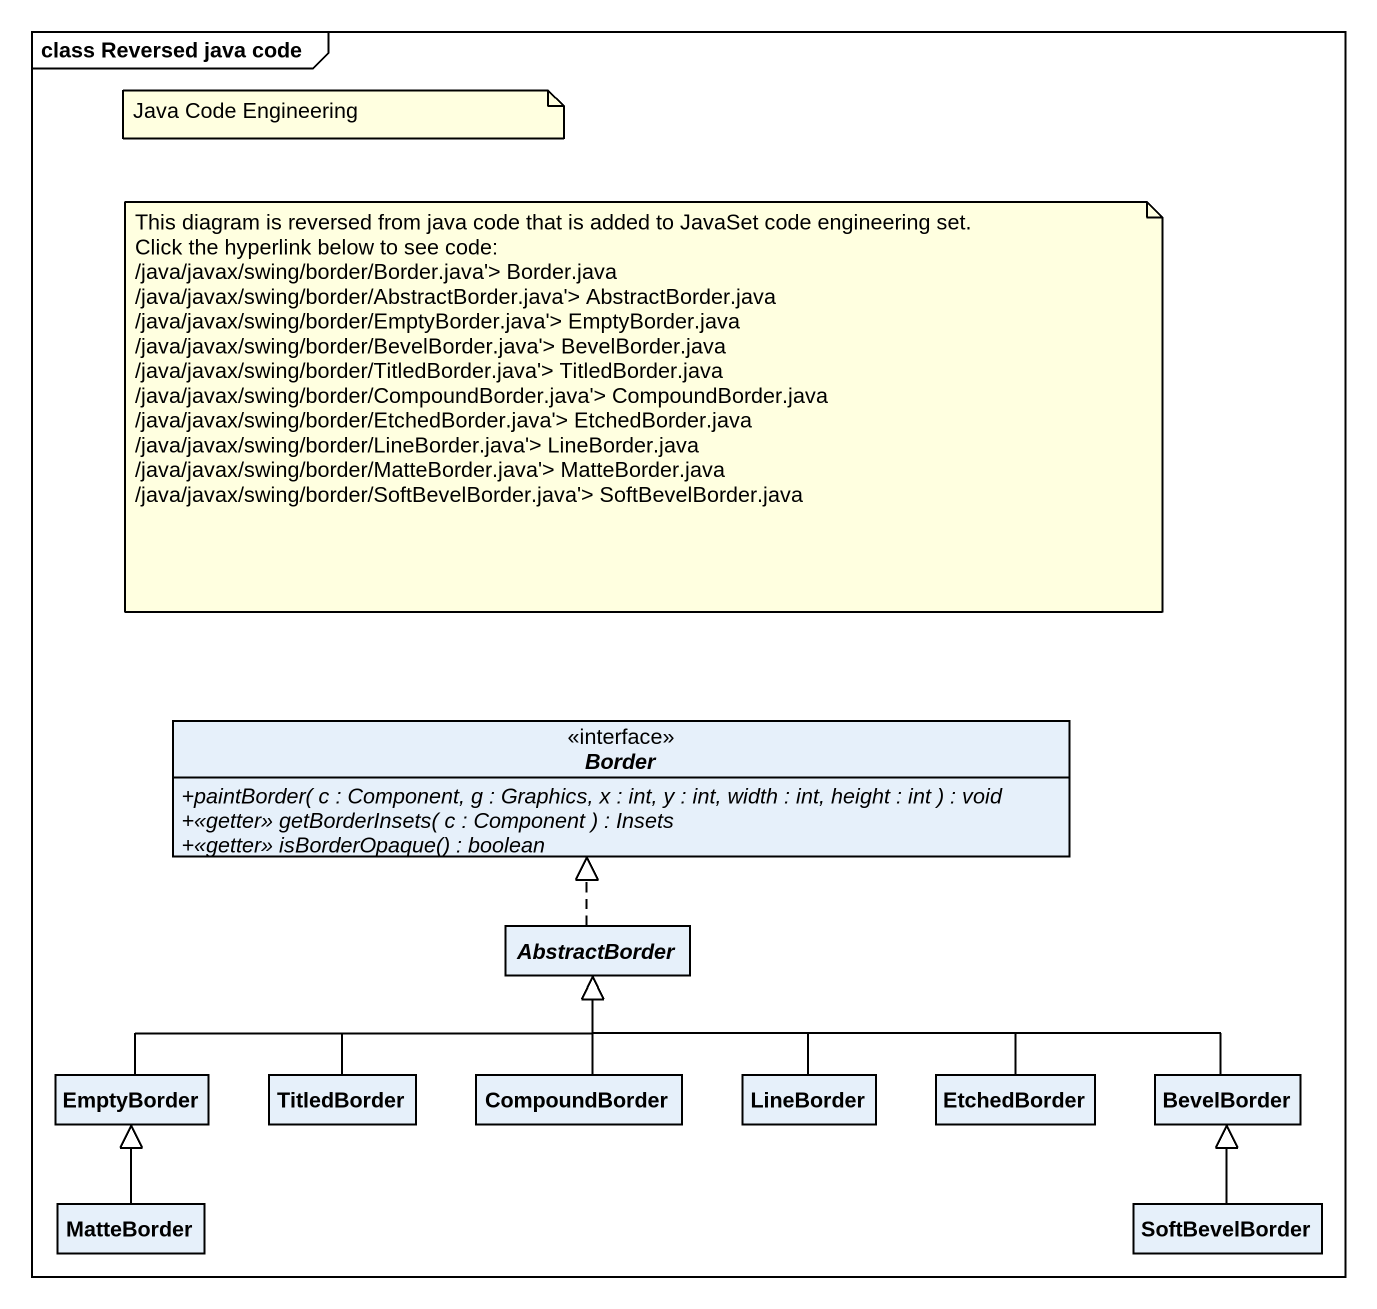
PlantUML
@startuml
mainframe class Reversed java code
hide circle
hide empty members
skinparam classAttributeIconSize 0
interface Border {
  {abstract} +paintBorder( c : Component, g : Graphics, x : int, y : int, width : int, height : int ) : void
  {abstract} +<<getter>> getBorderInsets( c : Component ) : Insets
  {abstract} +<<getter>> isBorderOpaque() : boolean
}
abstract class AbstractBorder
class EmptyBorder
class TitledBorder
class CompoundBorder
class LineBorder
class EtchedBorder
class BevelBorder
class MatteBorder
class SoftBevelBorder
AbstractBorder .up.|> Border
EmptyBorder -right-|> AbstractBorder
TitledBorder -right-|> AbstractBorder
CompoundBorder -up-|> AbstractBorder
LineBorder -up-|> AbstractBorder
EtchedBorder -left-|> AbstractBorder
BevelBorder -left-|> AbstractBorder
MatteBorder -up-|> EmptyBorder
SoftBevelBorder -up-|> BevelBorder
note as N1
  Java Code Engineering
end note
note as N2
  This diagram is reversed from java code that is added to JavaSet code engineering set.
  Click the hyperlink below to see code:
  /java/javax/swing/border/Border.java'> Border.java
  /java/javax/swing/border/AbstractBorder.java'> AbstractBorder.java
  /java/javax/swing/border/EmptyBorder.java'> EmptyBorder.java
  /java/javax/swing/border/BevelBorder.java'> BevelBorder.java
  /java/javax/swing/border/TitledBorder.java'> TitledBorder.java
  /java/javax/swing/border/CompoundBorder.java'> CompoundBorder.java
  /java/javax/swing/border/EtchedBorder.java'> EtchedBorder.java
  /java/javax/swing/border/LineBorder.java'> LineBorder.java
  /java/javax/swing/border/MatteBorder.java'> MatteBorder.java
  /java/javax/swing/border/SoftBevelBorder.java'> SoftBevelBorder.java
end note
@enduml
